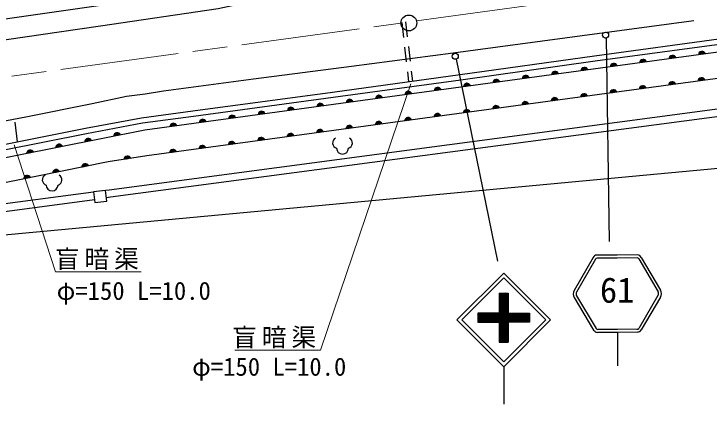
# Model space of a CAD drawing. Units: millimetres, scale not verified. Extents: x 40000 to 680000, y 20000 to 380000.
# Drawn here: x 332416 to 402814, y 241659 to 282342 of the extents above; entities that cross this region are included whole.
import ezdxf
from ezdxf.enums import TextEntityAlignment as Align

# ---------------------------------------------------------------- set-up
doc = ezdxf.new("R2010")
doc.units = ezdxf.units.MM
doc.header["$LTSCALE"] = 1000
doc.linetypes.add('CHAIN', pattern=[18.5, 12, -1.5, 3.5, -1.5])
for name, color, linetype, lineweight in [('M-BGD', 7, 'Continuous', 25), ('M-BMK', 2, 'CHAIN', 13), ('M-BMK-SRVR', 3, 'Continuous', 25), ('M-STR-HTXT', 7, 'Continuous', 13), ('M-STR-STRC', 7, 'Continuous', 25), ('M-STR-STRD', 7, 'Continuous', 25)]:
    doc.layers.add(name, color=color, linetype=linetype, lineweight=lineweight)
doc.styles.add('ＭＳ ゴシック', font='')
doc.styles.get('ＭＳ ゴシック').set_extended_font_data('MS Gothic')

msp = doc.modelspace()

# ---------------------------------------------------------------- linework, layer by layer
at = {"layer": 'M-BGD'}
for p, q in [((371699, 281461), (371869, 279971)), ((372085, 281526), (372255, 280035)), ((371982, 278978), (372152, 277487)), ((372368, 279042), (372538, 277551)), ((372266, 276494), (372379, 275494)), ((372651, 276558), (372766, 275547)), ((332502, 271388), (332755, 269408))]:
    msp.add_line(p, q, dxfattribs=at)
for points in [[(349685, 284428), (296144, 276748), (283468, 274988)], [(314289, 265740), (339680, 270783), (345344, 271839), (350546, 272532), (364662, 274441), (377606, 276207), (391206, 278116), (404541, 279918)], [(411926, 278639), (410906, 279457), (345690, 270588), (328289, 267134), (301318, 261879), (289514, 260975)], [(314391, 265213), (339781, 270256), (345428, 271309), (350617, 272000), (364734, 273909), (377679, 275675), (391280, 277584), (404616, 279387)], [(460090, 271337), (459379, 272248), (454905, 275391), (444962, 278196), (342068, 264515), (341696, 264466)], [(459294, 271235), (458858, 271702), (454543, 274685), (444884, 277406), (342183, 263798), (341776, 263734)], [(412416, 274840), (410658, 276758), (345867, 267969), (341961, 267365), (310818, 261062), (298566, 258771), (289795, 257422)], [(456182, 270834), (454570, 272346), (415880, 268919), (414939, 267747), (320941, 258975), (322112, 242658), (317638, 242232), (316608, 241202), (316892, 235875)], [(340482, 264306), (298566, 258771), (298806, 256152), (301931, 245961), (306263, 238974), (306086, 237633), (307613, 234881)], [(340567, 263534), (299291, 258036), (299452, 256280), (302532, 246234), (306943, 239120), (306783, 237912), (308618, 234817)]]:
    msp.add_lwpolyline(points, dxfattribs=at)
msp.add_lwpolyline([(340596, 263266), (341812, 263399), (341695, 264468), (340479, 264335)], close=True, dxfattribs=at)
for centre, radius, start, end in [((399114, 277798), 354, 16.54169, 178.94687), ((399114, 277798), 283, 18.76573, 176.72283), ((402087, 278203), 354, 16.54169, 178.94687), ((402087, 278203), 283, 18.76573, 176.72283), ((402087, 278203), 212, 22.51206, 172.97651), ((402087, 278203), 142, 30.22379, 165.26478), ((402087, 278203), 100, 40.54145, 154.94711), ((396141, 277394), 354, 16.54169, 178.94687), ((396141, 277394), 283, 18.76573, 176.72283), ((396141, 277394), 212, 22.51206, 172.97651), ((396141, 277394), 142, 30.22379, 165.26478), ((396141, 277394), 100, 40.54145, 154.94711), ((399114, 277798), 212, 22.51206, 172.97651), ((399114, 277798), 142, 30.22379, 165.26478), ((399114, 277798), 100, 40.54145, 154.94711), ((390196, 276586), 354, 16.54169, 178.94687), ((390196, 276586), 283, 18.76573, 176.72283), ((390196, 276586), 212, 22.51206, 172.97651), ((390196, 276586), 142, 30.22379, 165.26478), ((390196, 276586), 100, 40.54145, 154.94711), ((393169, 276990), 354, 16.54169, 178.94687), ((393169, 276990), 283, 18.76573, 176.72283), ((393169, 276990), 212, 22.51206, 172.97651), ((393169, 276990), 142, 30.22379, 165.26478), ((393169, 276990), 100, 40.54145, 154.94711), ((384251, 275777), 354, 16.54169, 178.94687), ((384251, 275777), 283, 18.76573, 176.72283), ((384251, 275777), 212, 22.51206, 172.97651), ((387223, 276181), 354, 16.54169, 178.94687), ((387223, 276181), 283, 18.76573, 176.72283), ((387223, 276181), 212, 22.51206, 172.97651), ((387223, 276181), 142, 30.22379, 165.26478), ((387223, 276181), 100, 40.54145, 154.94711), ((378305, 274969), 354, 16.54169, 178.94687), ((381278, 275373), 354, 16.54169, 178.94687), ((381278, 275373), 283, 18.76573, 176.72283), ((381278, 275373), 212, 22.51206, 172.97651), ((381278, 275373), 142, 30.22379, 165.26478), ((381278, 275373), 100, 40.54145, 154.94711), ((384251, 275777), 142, 30.22379, 165.26478), ((384251, 275777), 100, 40.54145, 154.94711), ((399079, 275132), 354, 16.52263, 178.92781), ((399079, 275132), 283, 18.74667, 176.70377), ((399079, 275132), 212, 22.493, 172.95745), ((399079, 275132), 142, 30.20473, 165.24572), ((402052, 275536), 354, 16.52263, 178.92781), ((402052, 275536), 283, 18.74667, 176.70377), ((402052, 275536), 212, 22.493, 172.95745), ((402052, 275536), 142, 30.20473, 165.24572), ((402052, 275536), 100, 40.52239, 154.92805), ((375333, 274564), 354, 16.54169, 178.94687), ((375333, 274564), 283, 18.76573, 176.72283), ((375333, 274564), 212, 22.51206, 172.97651), ((375333, 274564), 142, 30.22379, 165.26478), ((375333, 274564), 100, 40.54145, 154.94711), ((378305, 274969), 283, 18.76573, 176.72283), ((378305, 274969), 212, 22.51206, 172.97651), ((378305, 274969), 142, 30.22379, 165.26478), ((378305, 274969), 100, 40.54145, 154.94711), ((393134, 274326), 354, 16.52263, 178.92781), ((393134, 274326), 283, 18.74667, 176.70377), ((396107, 274729), 354, 16.52263, 178.92781), ((396107, 274729), 283, 18.74667, 176.70377), ((396107, 274729), 212, 22.493, 172.95745), ((396107, 274729), 142, 30.20473, 165.24572), ((396107, 274729), 100, 40.52239, 154.92805), ((399079, 275132), 100, 40.52239, 154.92805), ((369388, 273756), 354, 16.54169, 178.94687), ((369388, 273756), 283, 18.76573, 176.72283), ((369388, 273756), 212, 22.51206, 172.97651), ((369388, 273756), 142, 30.22379, 165.26478), ((369388, 273756), 100, 40.54145, 154.94711), ((372360, 274160), 354, 16.54169, 178.94687), ((372360, 274160), 283, 18.76573, 176.72283), ((372360, 274160), 212, 22.51206, 172.97651), ((372360, 274160), 142, 30.22379, 165.26478), ((372360, 274160), 100, 40.54145, 154.94711), ((387188, 273519), 354, 16.52263, 178.92781), ((390161, 273923), 354, 16.52263, 178.92781), ((390161, 273923), 283, 18.74667, 176.70377), ((390161, 273923), 212, 22.493, 172.95745), ((390161, 273923), 142, 30.20473, 165.24572), ((390161, 273923), 100, 40.52239, 154.92805), ((393134, 274326), 212, 22.493, 172.95745), ((393134, 274326), 142, 30.20473, 165.24572), ((393134, 274326), 100, 40.52239, 154.92805), ((363442, 272947), 354, 16.54169, 178.94687), ((363442, 272947), 283, 18.76573, 176.72283), ((363442, 272947), 212, 22.51206, 172.97651), ((366415, 273351), 354, 16.54169, 178.94687), ((366415, 273351), 283, 18.76573, 176.72283), ((366415, 273351), 212, 22.51206, 172.97651), ((366415, 273351), 142, 30.22379, 165.26478), ((366415, 273351), 100, 40.54145, 154.94711), ((384215, 273116), 354, 16.52263, 178.92781), ((384215, 273116), 283, 18.74667, 176.70377), ((384215, 273116), 212, 22.493, 172.95745), ((384215, 273116), 142, 30.20473, 165.24572), ((384215, 273116), 100, 40.52239, 154.92805), ((387188, 273519), 283, 18.74667, 176.70377), ((387188, 273519), 212, 22.493, 172.95745), ((387188, 273519), 142, 30.20473, 165.24572), ((387188, 273519), 100, 40.52239, 154.92805), ((357497, 272139), 354, 16.54169, 178.94687), ((360470, 272543), 354, 16.54169, 178.94687), ((360470, 272543), 283, 18.76573, 176.72283), ((360470, 272543), 212, 22.51206, 172.97651), ((360470, 272543), 142, 30.22379, 165.26478), ((360470, 272543), 100, 40.54145, 154.94711), ((363442, 272947), 142, 30.22379, 165.26478), ((363442, 272947), 100, 40.54145, 154.94711), ((378270, 272310), 354, 16.52263, 178.92781), ((378270, 272310), 283, 18.74667, 176.70377), ((378270, 272310), 212, 22.493, 172.95745), ((378270, 272310), 142, 30.20473, 165.24572), ((381243, 272713), 354, 16.52263, 178.92781), ((381243, 272713), 283, 18.74667, 176.70377), ((381243, 272713), 212, 22.493, 172.95745), ((381243, 272713), 142, 30.20473, 165.24572), ((381243, 272713), 100, 40.52239, 154.92805), ((354524, 271734), 354, 16.54169, 178.94687), ((354524, 271734), 283, 18.76573, 176.72283), ((354524, 271734), 212, 22.51206, 172.97651), ((354524, 271734), 142, 30.22379, 165.26478), ((354524, 271734), 100, 40.54145, 154.94711), ((357497, 272139), 283, 18.76573, 176.72283), ((357497, 272139), 212, 22.51206, 172.97651), ((357497, 272139), 142, 30.22379, 165.26478), ((357497, 272139), 100, 40.54145, 154.94711), ((372324, 271503), 354, 16.52263, 178.92781), ((372324, 271503), 283, 18.74667, 176.70377), ((375297, 271906), 354, 16.52263, 178.92781), ((375297, 271906), 283, 18.74667, 176.70377), ((375297, 271906), 212, 22.493, 172.95745), ((375297, 271906), 142, 30.20473, 165.24572), ((375297, 271906), 100, 40.52239, 154.92805), ((378270, 272310), 100, 40.52239, 154.92805), ((348579, 270926), 354, 16.54169, 178.94687), ((348579, 270926), 283, 18.76573, 176.72283), ((348579, 270926), 212, 22.51206, 172.97651), ((348579, 270926), 142, 30.22379, 165.26478), ((351552, 271330), 354, 16.54169, 178.94687), ((351552, 271330), 283, 18.76573, 176.72283), ((351552, 271330), 212, 22.51206, 172.97651), ((351552, 271330), 142, 30.22379, 165.26478), ((351552, 271330), 100, 40.54145, 154.94711), ((366379, 270697), 354, 16.52263, 178.92781), ((369352, 271100), 354, 16.52263, 178.92781), ((369352, 271100), 283, 18.74667, 176.70377), ((369352, 271100), 212, 22.493, 172.95745), ((369352, 271100), 142, 30.20473, 165.24572), ((369352, 271100), 100, 40.52239, 154.92805), ((372324, 271503), 212, 22.493, 172.95745), ((372324, 271503), 142, 30.20473, 165.24572), ((372324, 271503), 100, 40.52239, 154.92805), ((348579, 270926), 100, 40.54145, 154.94711), ((363406, 270293), 354, 16.52263, 178.92781), ((363406, 270293), 283, 18.74667, 176.70377), ((363406, 270293), 212, 22.493, 172.95745), ((363406, 270293), 142, 30.20473, 165.24572), ((363406, 270293), 100, 40.52239, 154.92805), ((366379, 270697), 283, 18.74667, 176.70377), ((366379, 270697), 212, 22.493, 172.95745), ((366379, 270697), 142, 30.20473, 165.24572), ((366379, 270697), 100, 40.52239, 154.92805), ((339943, 269392), 354, 20.02299, 182.42817), ((339943, 269392), 283, 22.24703, 180.20413), ((342885, 269976), 354, 20.02299, 182.42817), ((342885, 269976), 283, 22.24703, 180.20413), ((342885, 269976), 212, 25.99336, 176.45781), ((342885, 269976), 142, 33.70509, 168.74608), ((342885, 269976), 100, 44.02275, 158.42841), ((357460, 269487), 354, 16.52263, 178.92781), ((357460, 269487), 283, 18.74667, 176.70377), ((357460, 269487), 212, 22.493, 172.95745), ((357460, 269487), 142, 30.20473, 165.24572), ((360433, 269890), 354, 16.52263, 178.92781), ((360433, 269890), 283, 18.74667, 176.70377), ((360433, 269890), 212, 22.493, 172.95745), ((360433, 269890), 142, 30.20473, 165.24572), ((360433, 269890), 100, 40.52239, 154.92805), ((365225, 269282), 536, 116.08703, 255.33416), ((366154, 269282), 536, 284.66584, 63.91297), ((337000, 268808), 354, 20.02299, 182.42817), ((337000, 268808), 283, 22.24703, 180.20413), ((337000, 268808), 212, 25.99336, 176.45781), ((337000, 268808), 142, 33.70509, 168.74608), ((339943, 269392), 212, 25.99336, 176.45781), ((339943, 269392), 142, 33.70509, 168.74608), ((339943, 269392), 100, 44.02275, 158.42841), ((351515, 268680), 354, 16.52263, 178.92781), ((351515, 268680), 283, 18.74667, 176.70377), ((354488, 269083), 354, 16.52263, 178.92781), ((354488, 269083), 283, 18.74667, 176.70377), ((354488, 269083), 212, 22.493, 172.95745), ((354488, 269083), 142, 30.20473, 165.24572), ((354488, 269083), 100, 40.52239, 154.92805), ((357460, 269487), 100, 40.52239, 154.92805), ((334057, 268224), 354, 20.02299, 182.42817), ((334057, 268224), 283, 22.24703, 180.20413), ((334057, 268224), 212, 25.99336, 176.45781), ((334057, 268224), 142, 33.70509, 168.74608), ((334057, 268224), 100, 44.02275, 158.42841), ((337000, 268808), 100, 44.02275, 158.42841), ((348542, 268277), 354, 16.52263, 178.92781), ((348542, 268277), 283, 18.74667, 176.70377), ((348542, 268277), 212, 22.493, 172.95745), ((348542, 268277), 142, 30.20473, 165.24572), ((348542, 268277), 100, 40.52239, 154.92805), ((351515, 268680), 212, 22.493, 172.95745), ((351515, 268680), 142, 30.20473, 165.24572), ((351515, 268680), 100, 40.52239, 154.92805), ((365689, 268763), 600, 180, 0), ((343923, 267613), 354, 17.58271, 179.98789), ((343923, 267613), 283, 19.80675, 177.76385), ((343923, 267613), 212, 23.55307, 174.01752), ((343923, 267613), 142, 31.2648, 166.30579), ((343923, 267613), 100, 41.58247, 155.98813), ((339632, 266838), 354, 20.2392, 182.64438), ((339632, 266838), 283, 22.46324, 180.42034), ((339632, 266838), 212, 26.20957, 176.67402), ((339632, 266838), 142, 33.9213, 168.96229), ((339632, 266838), 100, 44.23896, 158.64462), ((336691, 266243), 354, 20.2392, 182.64438), ((336691, 266243), 283, 22.46324, 180.42034), ((336691, 266243), 212, 26.20957, 176.67402), ((336691, 266243), 142, 33.9213, 168.96229), ((336691, 266243), 100, 44.23896, 158.64462), ((333751, 265648), 354, 20.2392, 182.64438), ((333751, 265648), 283, 22.46324, 180.42034), ((333751, 265648), 212, 26.20957, 176.67402), ((333751, 265648), 142, 33.9213, 168.96229), ((333751, 265648), 100, 44.23896, 158.64462), ((335822, 265553), 536, 116.08703, 255.33416), ((336750, 265553), 536, 284.66584, 63.91297), ((336286, 265034), 600, 180, 0)]:
    msp.add_arc(centre, radius, start, end, dxfattribs=at)
at = {"layer": 'M-BMK'}
for p, q in [((373187, 281626), (464746, 294132)), ((282181, 269196), (371612, 281411))]:
    msp.add_line(p, q, dxfattribs=at)
at = {"layer": 'M-BMK-SRVR'}
msp.add_circle((372412, 281428), 800, dxfattribs=at)
at = {"layer": 'M-STR-HTXT'}
for p, q in [((372622, 275256), (363473, 248311)), ((332455, 269103), (336617, 256240)), ((336617, 256240), (345317, 256240)), ((363473, 248311), (354773, 248311))]:
    msp.add_line(p, q, dxfattribs=at)
at = {"layer": 'M-STR-STRC'}
for p, q in [((392384, 279895), (392706, 259308)), ((377203, 277767), (381402, 257334)), ((391066, 257692), (389135, 254349)), ((395942, 257712), (397901, 254385)), ((391326, 257542), (389395, 254199)), ((395684, 257560), (397642, 254233)), ((377285, 251387), (382022, 256125)), ((377780, 251387), (382022, 255630)), ((382022, 256125), (386760, 251387)), ((382022, 255630), (386265, 251387)), ((381563, 254091), (382463, 254091)), ((381563, 254091), (381563, 252058)), ((381563, 253194), (382460, 254091)), ((381563, 253335), (382319, 254091)), ((381563, 253477), (382177, 254091)), ((381563, 253618), (382036, 254091)), ((381563, 253760), (381894, 254091)), ((381563, 253901), (381753, 254091)), ((381563, 254042), (381612, 254091)), ((382463, 253134), (381563, 254034)), ((381563, 253052), (382463, 253952)), ((382463, 252992), (381563, 253892)), ((381563, 252911), (382463, 253811)), ((382463, 252851), (381563, 253751)), ((381563, 252770), (382463, 253670)), ((382463, 252709), (381563, 253609)), ((381563, 252628), (382463, 253528)), ((382463, 252568), (381563, 253468)), ((382463, 253275), (381648, 254091)), ((382463, 253416), (381789, 254091)), ((382463, 253558), (381930, 254091)), ((382463, 253699), (382072, 254091)), ((382463, 253841), (382213, 254091)), ((382463, 253982), (382355, 254091)), ((382463, 254091), (382463, 252058)), ((389144, 253661), (391124, 250354)), ((389402, 253815), (391382, 250508)), ((397639, 253849), (395687, 250526)), ((397898, 253697), (395945, 250374)), ((380800, 251158), (382463, 252821)), ((381563, 252487), (382463, 253387)), ((382463, 252426), (381563, 253326)), ((381563, 252345), (382463, 253245)), ((382463, 252285), (381563, 253185)), ((381563, 252204), (382463, 253104)), ((382463, 252144), (381563, 253044)), ((381563, 252062), (382463, 252962)), ((383307, 251158), (381563, 252902)), ((383166, 251158), (381563, 252761)), ((381563, 252058), (379402, 252058)), ((379402, 252058), (379402, 251158)), ((379402, 251174), (380286, 252058)), ((379402, 251315), (380145, 252058)), ((379402, 251456), (380003, 252058)), ((379402, 251598), (379862, 252058)), ((379402, 251739), (379720, 252058)), ((379402, 251881), (379579, 252058)), ((379402, 252022), (379438, 252058)), ((380338, 251158), (379438, 252058)), ((379527, 251158), (380427, 252058)), ((380479, 251158), (379579, 252058)), ((379669, 251158), (380569, 252058)), ((380620, 251158), (379720, 252058)), ((379810, 251158), (380710, 252058)), ((380762, 251158), (379862, 252058)), ((379952, 251158), (380852, 252058)), ((380903, 251158), (380003, 252058)), ((380093, 251158), (380993, 252058)), ((381045, 251158), (380145, 252058)), ((380235, 251158), (381135, 252058)), ((381186, 251158), (380286, 252058)), ((380376, 251158), (381276, 252058)), ((381327, 251158), (380427, 252058)), ((380517, 251158), (381417, 252058)), ((381469, 251158), (380569, 252058)), ((380659, 251158), (381559, 252058)), ((382463, 250305), (380710, 252058)), ((382463, 250447), (380852, 252058)), ((380942, 251158), (382463, 252680)), ((382463, 250588), (380993, 252058)), ((381083, 251158), (382463, 252538)), ((382463, 250729), (381135, 252058)), ((381225, 251158), (382463, 252397)), ((382463, 250871), (381276, 252058)), ((381366, 251158), (382463, 252255)), ((382463, 251012), (381417, 252058)), ((381507, 251158), (382463, 252114)), ((382463, 251154), (381559, 252058)), ((383025, 251158), (381563, 252619)), ((382883, 251158), (381563, 252478)), ((382742, 251158), (381563, 252337)), ((382600, 251158), (381563, 252195)), ((381563, 250365), (383256, 252058)), ((381563, 250507), (383114, 252058)), ((381563, 250648), (382973, 252058)), ((381563, 250790), (382832, 252058)), ((381563, 250931), (382690, 252058)), ((381563, 251073), (382549, 252058)), ((382497, 251158), (383397, 252058)), ((383449, 251158), (382549, 252058)), ((382639, 251158), (383539, 252058)), ((383590, 251158), (382690, 252058)), ((382780, 251158), (383680, 252058)), ((383732, 251158), (382832, 252058)), ((382922, 251158), (383822, 252058)), ((383873, 251158), (382973, 252058)), ((383063, 251158), (383963, 252058)), ((384014, 251158), (383114, 252058)), ((383204, 251158), (384104, 252058)), ((384156, 251158), (383256, 252058)), ((383346, 251158), (384246, 252058)), ((384297, 251158), (383397, 252058)), ((383487, 251158), (384387, 252058)), ((384439, 251158), (383539, 252058)), ((383629, 251158), (384529, 252058)), ((384580, 251158), (383680, 252058)), ((384625, 251255), (383822, 252058)), ((384625, 251396), (383963, 252058)), ((384625, 251538), (384104, 252058)), ((384625, 251679), (384246, 252058)), ((384625, 251820), (384387, 252058)), ((384625, 251962), (384529, 252058)), ((377285, 251387), (382022, 246650)), ((377780, 251387), (382022, 247145)), ((380196, 251158), (379402, 251953)), ((380055, 251158), (379402, 251811)), ((379913, 251158), (379402, 251670)), ((379772, 251158), (379402, 251528)), ((379630, 251158), (379402, 251387)), ((382022, 247145), (386265, 251387)), ((382022, 246650), (386760, 251387)), ((383770, 251158), (384625, 252013)), ((383912, 251158), (384625, 251871)), ((384053, 251158), (384625, 251730)), ((384194, 251158), (384625, 251589)), ((384336, 251158), (384625, 251447)), ((379489, 251158), (379402, 251245)), ((379402, 251158), (381563, 251158)), ((381563, 251158), (381563, 249126)), ((381563, 250224), (382463, 251124)), ((382463, 250164), (381563, 251064)), ((381563, 250083), (382463, 250983)), ((382463, 250022), (381563, 250922)), ((381563, 249941), (382463, 250841)), ((382463, 249881), (381563, 250781)), ((381563, 249800), (382463, 250700)), ((382463, 249739), (381563, 250639)), ((382463, 251158), (382463, 249126)), ((384477, 251158), (384625, 251306)), ((384619, 251158), (384625, 251164)), ((381563, 249658), (382463, 250558)), ((382463, 249598), (381563, 250498)), ((381563, 249517), (382463, 250417)), ((382463, 249457), (381563, 250357)), ((381563, 249375), (382463, 250275)), ((382463, 249315), (381563, 250215)), ((381563, 249234), (382463, 250134)), ((382463, 249174), (381563, 250074)), ((382370, 249126), (381563, 249932)), ((381596, 249126), (382463, 249993)), ((393537, 250119), (393537, 246733)), ((382229, 249126), (381563, 249791)), ((382087, 249126), (381563, 249650)), ((381946, 249126), (381563, 249508)), ((381804, 249126), (381563, 249367)), ((381663, 249126), (381563, 249225)), ((381738, 249126), (382463, 249851)), ((381879, 249126), (382463, 249710)), ((382020, 249126), (382463, 249568)), ((382162, 249126), (382463, 249427)), ((382303, 249126), (382463, 249286)), ((381563, 249126), (382463, 249126)), ((382445, 249126), (382463, 249144)), ((382022, 246650), (382022, 242862))]:
    msp.add_line(p, q, dxfattribs=at)
for points in [[(395567, 257962), (393503, 257945), (391439, 257945)], [(395534, 257661), (393506, 257645), (391475, 257645)], [(382463, 252058), (384625, 252058), (384625, 251158), (382463, 251158)], [(395570, 250136), (393537, 250119), (391501, 250119)], [(395530, 250435), (393534, 250419), (391539, 250419)]]:
    msp.add_lwpolyline(points, dxfattribs=at)
for centre in [(392332, 280196), (377111, 278058)]:
    msp.add_circle(centre, 305, dxfattribs=at)
for centre, radius, start, end in [((391456, 257518), 427, 92.29572, 156.02366), ((395514, 257471), 191, 27.51575, 83.93609), ((395554, 257535), 427, 24.44946, 88.1774), ((391497, 257455), 191, 96.53703, 152.95737), ((389762, 254013), 711, 151.80974, 209.66878), ((389762, 254013), 412, 151.80974, 209.66878), ((397277, 254044), 412, 330.80435, 28.66338), ((397277, 254044), 711, 330.80435, 28.66338), ((391615, 250721), 612, 216.76349, 259.34701), ((391550, 250622), 203, 214.0004, 273.155), ((395517, 250638), 203, 267.31812, 326.47272), ((395452, 250736), 612, 281.12611, 323.70964)]:
    msp.add_arc(centre, radius, start, end, dxfattribs=at)
at = {"layer": 'M-STR-STRD'}
for points in [[(269791, 271709), (282770, 273049), (291915, 274026), (300810, 275251), (310238, 276671), (325135, 278793), (336996, 280524), (341169, 281137), (353101, 282903), (357060, 283720), (361037, 284555)], [(401254, 281634), (376893, 278367), (366613, 277026), (356687, 275739), (347561, 274523), (345696, 274239), (343814, 273972), (340334, 273244), (333782, 271930), (325295, 270306), (301218, 265476), (299958, 265157), (295927, 264642), (288790, 263710), (285682, 263301), (284013, 262893), (282611, 262254), (281527, 261348), (280870, 260283)]]:
    msp.add_lwpolyline(points, dxfattribs=at)

# ---------------------------------------------------------------- texts
at = {"layer": 'M-STR-HTXT', "style": 'ＭＳ ゴシック'}
for p in [(345802, 252868), (359519, 245189)]:
    msp.add_text('φ=150 L=10.0\u3000', height=1833, dxfattribs=at).set_placement(p, align=Align.BOTTOM_CENTER)
at = {"layer": 'M-STR-HTXT', "char_height": 1833, "attachment_point": 8, "style": 'ＭＳ ゴシック'}
for insert in [(341067, 256440), (359023, 248511)]:
    msp.add_mtext('\\T1.2;盲暗渠', dxfattribs=dict(at, insert=insert))
at = {"layer": 'M-STR-STRC', "style": 'ＭＳ ゴシック'}
msp.add_text('61', height=2566, dxfattribs=at).set_placement((391760, 252353), align=Align.BOTTOM_LEFT)

doc.saveas('drawing.dxf')
